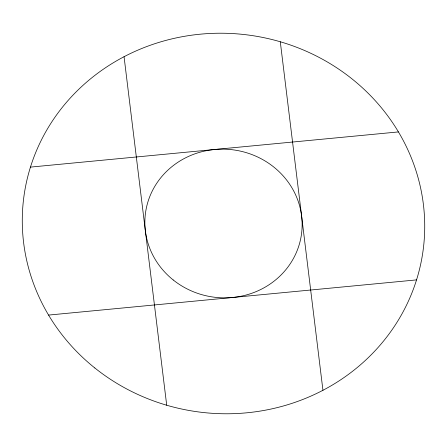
<?xml version="1.0" encoding="UTF-8"?>
<svg xmlns="http://www.w3.org/2000/svg" width="447" height="447" viewBox="0 0 447 447"><rect width="100%" height="100%" fill="white"/><g stroke="black" fill="none" stroke-linecap="round" stroke-linejoin="round"><path stroke-width="0.67" d="M30.452 167.105L398.439 131.921M48.561 315.079L416.548 279.895M280.291 41.767L322.941 390.292M124.059 56.708L166.709 405.233M173.212 279.962A78.711 74.286 7.4 0 0 301.004 237.178A78.711 74.286 7.4 0 0 196.283 153.36A78.711 74.286 7.4 0 0 173.212 279.962M94.825 367.976A201.407 190.087 7.4 0 0 421.817 258.5A201.407 190.087 7.4 0 0 153.857 44.024A201.407 190.087 7.4 0 0 94.825 367.976"/></g></svg>
